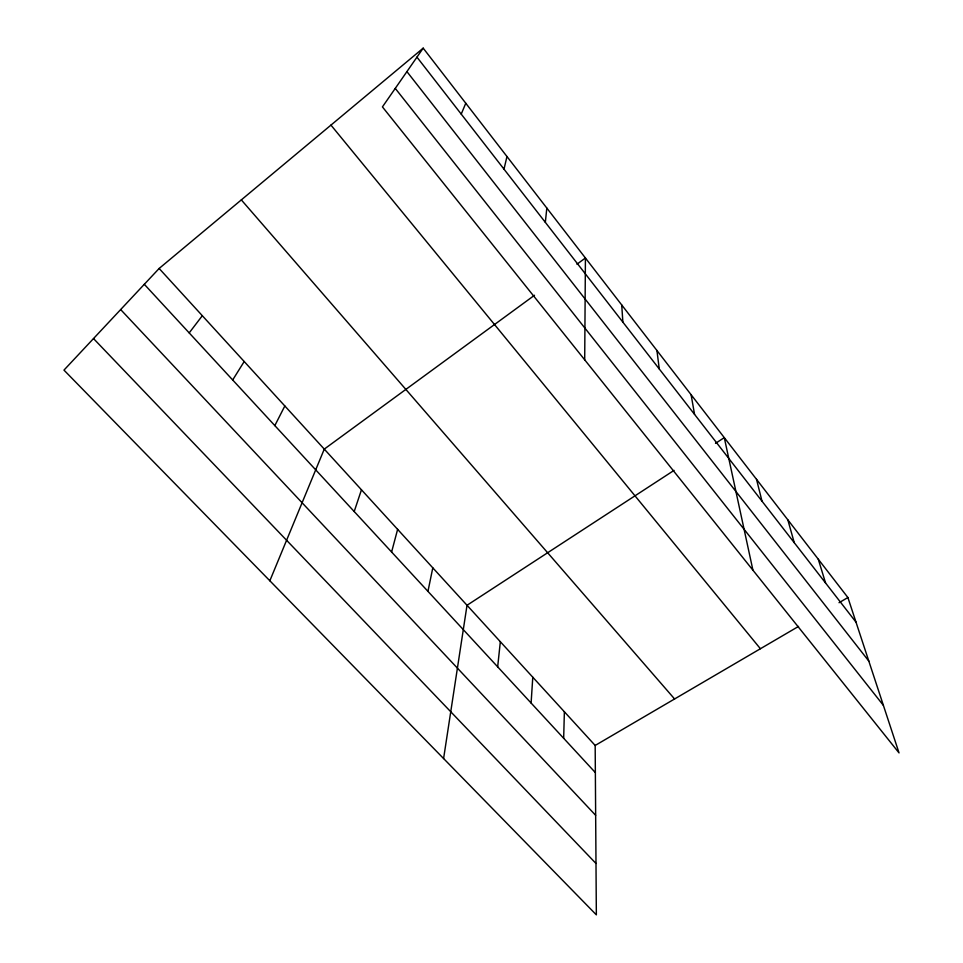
<?xml version="1.0" encoding="UTF-8"?>
<svg xmlns="http://www.w3.org/2000/svg" width="963" height="963" viewBox="0 0 963 963"><rect width="100%" height="100%" fill="white"/><g stroke="black" fill="none" stroke-linecap="round" stroke-linejoin="round"><path stroke-width="1.44" d="M584.697 359.825L585.42 258L576.933 264.211M563.668 738.284L564.378 711.777M531.107 703.05L532.78 677.206M545.335 222.357L546.828 208.08M497.666 666.841L500.339 641.719M443.594 758.543L467.019 605.282L674.028 470.389M427.957 591.378L432.796 567.833M503.998 169.163L506.971 156.524M391.604 552.028L397.623 529.361M354.203 511.534L361.462 489.806M269.845 580.773L324.266 449.119L534.501 295.268M461.229 114.116L465.779 103.246M274.828 425.61L284.831 405.977M232.685 379.976L244.193 361.534M423.19 48.15L382.431 106.893L899.033 752.91L847.897 597.529L423.19 48.15L159.136 268.472L63.967 370.117L596.35 914.85L595.17 745.458L159.136 268.472M189.193 332.897L202.314 315.72M715.497 443.365L724.284 437.635L752.934 570.216M595.17 745.458L798.532 626.419M839.038 602.706L847.897 597.529M93.507 338.567L595.989 863.474M120.664 309.568L595.652 815.312M144.306 284.302L595.363 772.603M241.328 199.895L674.582 698.969M330.959 125.106L760.409 648.737M395.263 88.403L883.372 705.337M406.916 71.611L868.819 661.087M416.955 57.142L855.987 622.134M818.285 559.226L825.556 582.976M787.83 519.839L794.246 542.675M756.521 479.321L761.998 501.169M691.109 394.722L694.552 414.379M656.935 350.508L659.27 368.973M621.725 304.958L622.868 322.136"/></g></svg>
